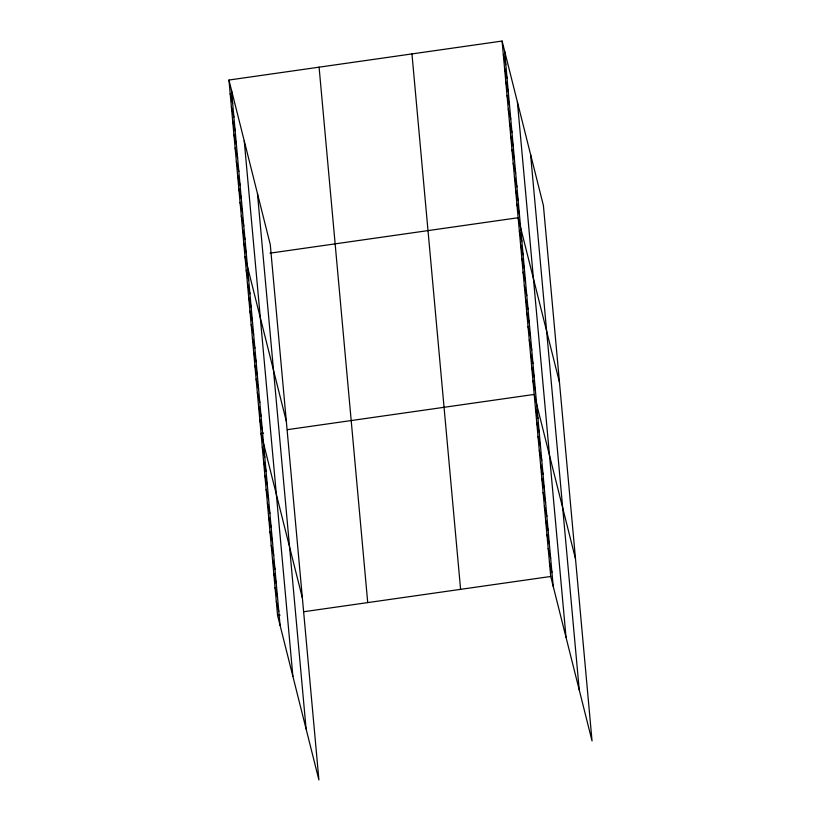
<?xml version="1.0" encoding="UTF-8"?>
<svg xmlns="http://www.w3.org/2000/svg" width="821" height="821" viewBox="0 0 821 821"><rect width="100%" height="100%" fill="white"/><g stroke="black" fill="none" stroke-linecap="round" stroke-linejoin="round"><path stroke-width="1.23" d="M228.956 80.037L270.263 244.525L318.907 779.95L277.59 615.463L228.956 80.037L502.093 41.05L543.41 205.537L592.044 740.963L550.737 576.475L502.093 41.05M270.037 253.155L518.143 217.739L559.46 382.227M263.551 433.067L261.047 433.426L302.364 597.904M287.34 429.67L534.194 394.429L575.511 558.916M277.59 615.463L280.094 615.103M303.883 611.717L550.737 576.475M503.335 54.638L505.808 64.52M504.566 68.235L507.05 78.108M505.798 81.823L508.281 91.695M507.039 95.421L509.513 105.293M508.271 109.008L510.754 118.881M509.502 122.596L511.986 132.479M510.744 136.194L513.217 146.066M511.976 149.781L514.449 159.654M513.207 163.379L515.691 173.252M514.439 176.967L516.922 186.839M515.68 190.554L518.154 200.427M516.912 204.152L519.395 214.024M519.385 231.327L521.858 241.21M520.617 244.925L523.1 254.797M521.848 258.512L524.332 268.385M523.09 272.11L525.563 281.983M524.321 285.698L526.805 295.57M525.553 299.285L528.036 309.168M526.784 312.883L529.268 322.756M528.026 326.471L530.499 336.343M529.258 340.068L531.741 349.941M530.489 353.656L532.973 363.529M531.731 367.244L534.204 377.126M532.962 380.841L535.446 390.714M535.466 408.437L537.95 418.31M536.739 422.435L539.223 432.308M538.012 436.444L540.495 446.316M539.284 450.442L541.768 460.314M540.557 464.45L543.04 474.322M541.829 478.448L544.313 488.321M543.102 492.456L545.585 502.329M544.374 506.454L546.858 516.337M545.647 520.463L548.12 530.335M546.919 534.461L549.393 544.344M548.192 548.469L550.665 558.342M549.465 562.467L551.938 572.35M230.188 93.635L232.671 103.508M231.419 107.223L233.903 117.095M232.651 120.82L235.134 130.693M233.893 134.408L236.366 144.28M235.124 147.996L237.608 157.878M236.356 161.593L238.839 171.466M237.597 175.181L240.071 185.053M238.829 188.779L241.312 198.651M240.06 202.366L242.544 212.239M241.302 215.954L243.775 225.837M242.534 229.552L245.017 239.424M243.765 243.139L246.249 253.012M244.997 256.727L286.313 421.214M246.238 270.325L248.712 280.197M247.47 283.912L249.953 293.785M248.701 297.51L251.185 307.382M249.943 311.097L252.416 320.97M251.175 324.685L253.658 334.568M252.406 338.283L254.89 348.155M253.648 351.87L256.121 361.743M254.879 365.468L257.363 375.341M256.111 379.056L258.594 388.928M257.353 392.643L259.826 402.526M258.584 406.241L261.057 416.114M259.816 419.829L262.299 429.701M262.32 447.424L264.803 457.297M263.592 461.433L266.076 471.305M264.865 475.431L267.348 485.303M266.137 489.439L268.621 499.312M267.41 503.437L269.893 513.31M268.683 517.446L271.166 527.318M269.955 531.444L272.439 541.316M271.228 545.452L273.711 555.324M272.5 559.45L274.984 569.322M273.773 573.458L276.256 583.331M275.045 587.456L277.529 597.339M276.318 601.465L278.791 611.337M530.592 154.512L579.236 689.938M517.394 101.948L566.028 637.373M504.576 50.923L553.21 586.348M411.957 53.919L460.591 589.345M319.092 67.178L367.726 602.604M257.455 193.51L306.089 728.925M244.248 140.935L292.881 676.36M231.43 89.92L280.064 625.345"/></g></svg>
